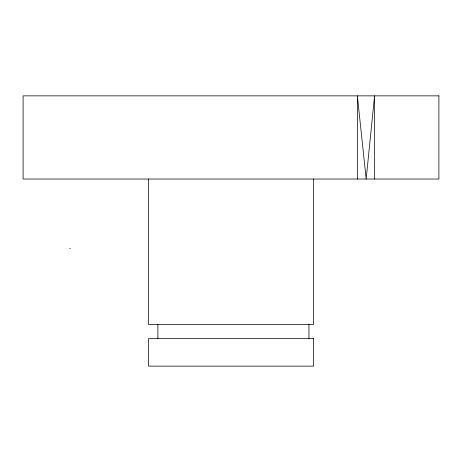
<?xml version="1.0" encoding="UTF-8"?>
<svg xmlns="http://www.w3.org/2000/svg" width="462" height="462" viewBox="0 0 462 462"><rect width="100%" height="100%" fill="white"/><g stroke="black" fill="none" stroke-linecap="round" stroke-linejoin="round"><path stroke-width="0.69" d="M69.664 248.325L70.328 248.325M374.567 179.025L374.567 95.859L366.17 179.025L357.374 95.859L357.374 179.025M313.467 179.025L313.467 324.561L148.608 324.561L148.608 179.025M308.963 324.561L308.963 338.421M157.888 324.561L157.888 338.421M438.9 95.859L23.1 95.859L23.1 179.025L438.9 179.025L438.9 95.859M313.467 338.421L148.608 338.421L148.608 366.141L313.467 366.141L313.467 338.421"/></g></svg>
